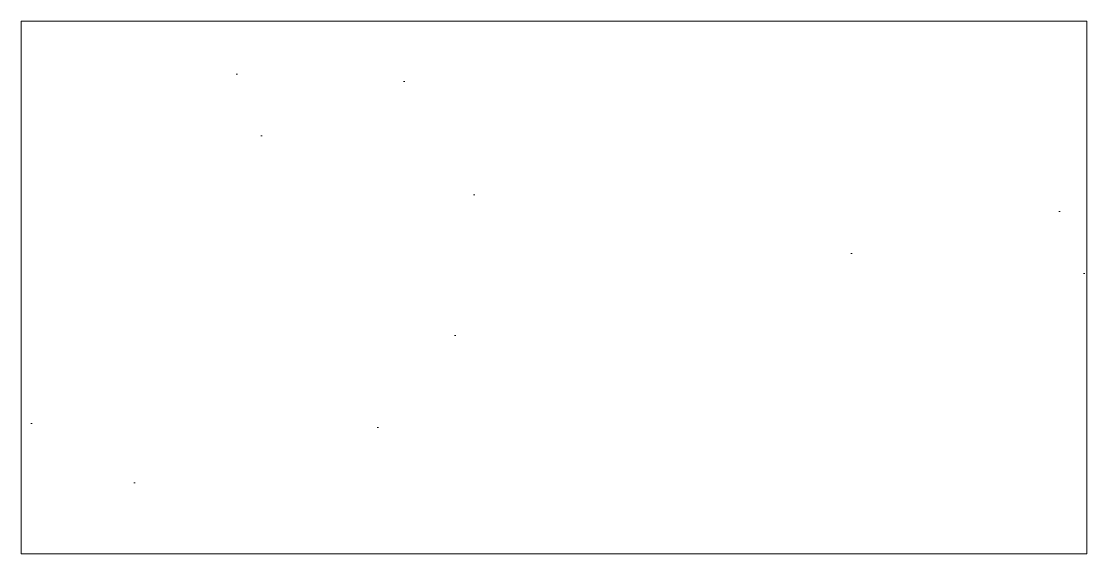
# Model space of a CAD drawing. Header units: feet. Extents: x 0 to 4, y 0 to 2.
import ezdxf

# ---------------------------------------------------------------- set-up
doc = ezdxf.new("R2010")
doc.units = ezdxf.units.FT
doc.header["$MEASUREMENT"] = 0
doc.layers.add('HATCH', color=111, linetype='Continuous', lineweight=15)

msp = doc.modelspace()

# ---------------------------------------------------------------- hatches: boundary and pattern name
at = {"layer": 'HATCH'}
h = msp.add_hatch(dxfattribs=at)
h.set_pattern_fill('AR-SAND', color=256, style=0)
h.set_pattern_definition([(11.72843295, (478541.9166, 2178939.327), (0.7810249529, 1.7625600764), [0, -1.52, 0, -1.7, 0, -1.625]), (341.72843295, (478541.9166, 2178939.327), (2.8207699337, 1.771969238), [0, -0.82, 0, -1.37, 0, -0.525]), (301.72843295, (478540.809, 2178939.8619), (2.8068530982, -1.3488837034), [0, -0.5, 0, -1.8, 0, -2.35]), (291.72843295, (478540.809, 2178939.8619), (3.088720674, -0.5166392912), [0, -0.25, 0, -1.18, 0, -1.35])])
h.paths.add_polyline_path([(0, 0), (4, 0), (4, 2), (0, 2)], flags=0)

# ---------------------------------------------------------------- linework, layer by layer
for p, q in [((4, 2), (0, 2)), ((0, 2), (0, 0)), ((4, 0), (4, 2)), ((0, 0), (4, 0))]:
    msp.add_line(p, q, dxfattribs=at)

doc.saveas('drawing.dxf')
